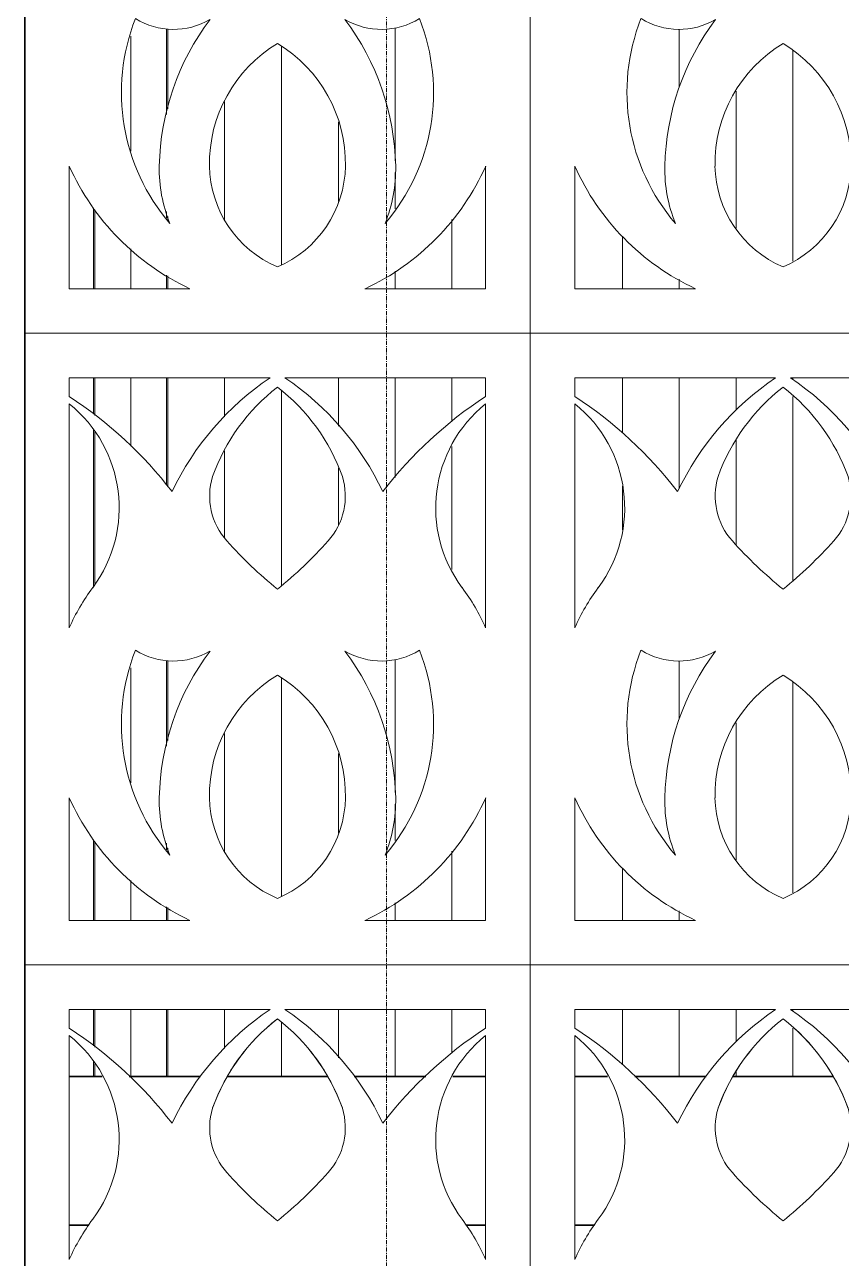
# Model space of a CAD drawing. Header units: millimetres. Extents: x -153298 to 620751, y -313239 to 250031.
# Drawn here: x 113883 to 114981, y -285742 to -284081 of the extents above; entities that cross this region are included whole.
import ezdxf

# ---------------------------------------------------------------- set-up
doc = ezdxf.new("R2010")
doc.units = ezdxf.units.MM
doc.linetypes.add('DPA_Grid _ Level 100', pattern=[10, 5.5, -1.6, 1.3, -1.6])
for name, color, linetype, lineweight in [('A-DETL', 7, 'Continuous', 70), ('A-FLOR-E', 7, 'Continuous', 35), ('A-GENM', 7, 'Continuous', 9), ('A-GLAZ-CURT', 7, 'Continuous', 9), ('S-GRID', 7, 'Continuous', 0), ('WALL-E', 7, 'Continuous', 35)]:
    doc.layers.add(name, color=color, linetype=linetype, lineweight=lineweight)

# ---------------------------------------------------------------- blocks, each defined once
blk = doc.blocks.new('DPA_CP_Entrance Louver Grill Vertical Z - Louver Grill Vertical Z-V13-2120-01 ENTRANCE 1 SECTION A')
at = {"layer": 'A-GLAZ-CURT', "color": 7}
for p, q in [((-869224.8, 112194.9), (-869224.8, 112349.9)), ((-869224.8, 112194.9), (-869224.8, 112349.9)), ((-869224.8, 112349.9), (-869224.8, 112194.9)), ((-869224.8, 112349.9), (-869224.8, 112194.9)), ((-869274.8, 112118.7), (-869274.8, 112010)), ((-869274.8, 112010), (-869274.8, 112118.7)), ((-869274.8, 112118.7), (-869274.8, 112010)), ((-869274.8, 112010), (-869274.8, 112118.7)), ((-869272.8, 112116.3), (-869272.8, 112010)), ((-869272.8, 112116.3), (-869272.8, 112010)), ((-869224.8, 112010), (-869224.8, 112063.8)), ((-869224.8, 112010), (-869224.8, 112063.8)), ((-869224.8, 112063.8), (-869224.8, 112010)), ((-869224.8, 112063.8), (-869224.8, 112010)), ((-869274.8, 111890), (-869274.8, 111841)), ((-869274.8, 111841), (-869274.8, 111890)), ((-869274.8, 111890), (-869274.8, 111841)), ((-869274.8, 111841), (-869274.8, 111890)), ((-869272.8, 111890), (-869272.8, 111839.5)), ((-869272.8, 111890), (-869272.8, 111839.5)), ((-869224.8, 111798.1), (-869224.8, 111890)), ((-869224.8, 111798.1), (-869224.8, 111890)), ((-869224.8, 111890), (-869224.8, 111798.1)), ((-869224.8, 111890), (-869224.8, 111798.1)), ((-869274.8, 111820.4), (-869274.8, 111609.7)), ((-869274.8, 111609.7), (-869274.8, 111820.4)), ((-869274.8, 111820.4), (-869274.8, 111609.7)), ((-869274.8, 111609.7), (-869274.8, 111820.4)), ((-869272.8, 111816.9), (-869272.8, 111613.2)), ((-869272.8, 111816.9), (-869272.8, 111613.2)), ((-869224.8, 111344.9), (-869224.8, 111499.9)), ((-869224.8, 111344.9), (-869224.8, 111499.9)), ((-869224.8, 111499.9), (-869224.8, 111344.9)), ((-869224.8, 111499.9), (-869224.8, 111344.9)), ((-869274.8, 111268.7), (-869274.8, 111160)), ((-869274.8, 111160), (-869274.8, 111268.7)), ((-869274.8, 111268.7), (-869274.8, 111160)), ((-869274.8, 111160), (-869274.8, 111268.7)), ((-869272.8, 111266.3), (-869272.8, 111160)), ((-869272.8, 111266.3), (-869272.8, 111160)), ((-869224.8, 111160), (-869224.8, 111213.8)), ((-869224.8, 111160), (-869224.8, 111213.8)), ((-869224.8, 111213.8), (-869224.8, 111160)), ((-869224.8, 111213.8), (-869224.8, 111160)), ((-869274.8, 111040), (-869274.8, 110991)), ((-869274.8, 110991), (-869274.8, 111040)), ((-869274.8, 111040), (-869274.8, 110991)), ((-869274.8, 110991), (-869274.8, 111040)), ((-869272.8, 111040), (-869272.8, 110989.5)), ((-869272.8, 111040), (-869272.8, 110989.5)), ((-869224.8, 110950), (-869224.8, 111040)), ((-869224.8, 110950), (-869224.8, 111040)), ((-869224.8, 111040), (-869224.8, 110950)), ((-869224.8, 111040), (-869224.8, 110950)), ((-869274.8, 110970.4), (-869274.8, 110950)), ((-869274.8, 110950), (-869274.8, 110970.4)), ((-869274.8, 110970.4), (-869274.8, 110950)), ((-869274.8, 110950), (-869274.8, 110970.4)), ((-869272.8, 110966.9), (-869272.8, 110950)), ((-869272.8, 110966.9), (-869272.8, 110950)), ((-869281, 110750), (-869307.4, 110750)), ((-869307.4, 110750), (-869281, 110750))]:
    blk.add_line(p, q, dxfattribs=at)
blk = doc.blocks.new('DPA_CP_Entrance Louver Grill Vertical Z - Louver Grill Vertical Z-V14-2120-01 ENTRANCE 1 SECTION A')
at = {"layer": 'A-GLAZ-CURT', "color": 7}
for p, q in [((-869176.8, 112244.5), (-869176.8, 112359.5)), ((-869176.8, 112244.5), (-869176.8, 112359.5)), ((-869174.8, 112252.2), (-869174.8, 112359.5)), ((-869174.8, 112252.2), (-869174.8, 112359.5)), ((-869174.8, 112359.5), (-869174.8, 112252.2)), ((-869174.8, 112252.2), (-869174.8, 112359.5)), ((-869224.8, 112349.9), (-869224.8, 112194.9)), ((-869224.8, 112194.9), (-869224.8, 112349.9)), ((-869224.8, 112194.9), (-869224.8, 112349.9)), ((-869224.8, 112194.9), (-869224.8, 112349.9)), ((-869176.8, 112104.7), (-869176.8, 112114)), ((-869176.8, 112104.7), (-869176.8, 112114)), ((-869174.8, 112101.8), (-869174.8, 112107.1)), ((-869174.8, 112101.8), (-869174.8, 112107.1)), ((-869174.8, 112107.1), (-869174.8, 112101.8)), ((-869174.8, 112101.8), (-869174.8, 112107.1)), ((-869224.8, 112063.8), (-869224.8, 112010)), ((-869224.8, 112010), (-869224.8, 112063.8)), ((-869224.8, 112010), (-869224.8, 112063.8)), ((-869224.8, 112010), (-869224.8, 112063.8)), ((-869176.8, 112010), (-869176.8, 112028.3)), ((-869176.8, 112010), (-869176.8, 112028.3)), ((-869174.8, 112010), (-869174.8, 112027.2)), ((-869174.8, 112010), (-869174.8, 112027.2)), ((-869174.8, 112027.2), (-869174.8, 112010)), ((-869174.8, 112010), (-869174.8, 112027.2)), ((-869224.8, 111890), (-869224.8, 111798.1)), ((-869224.8, 111798.1), (-869224.8, 111890)), ((-869224.8, 111798.1), (-869224.8, 111890)), ((-869224.8, 111798.1), (-869224.8, 111890)), ((-869176.8, 111745.8), (-869176.8, 111890)), ((-869176.8, 111745.8), (-869176.8, 111890)), ((-869174.8, 111743.5), (-869174.8, 111890)), ((-869174.8, 111743.5), (-869174.8, 111890)), ((-869174.8, 111890), (-869174.8, 111743.5)), ((-869174.8, 111743.5), (-869174.8, 111890)), ((-869176.8, 111394.5), (-869176.8, 111509.5)), ((-869176.8, 111394.5), (-869176.8, 111509.5)), ((-869174.8, 111402.2), (-869174.8, 111509.5)), ((-869174.8, 111402.2), (-869174.8, 111509.5)), ((-869174.8, 111509.5), (-869174.8, 111402.2)), ((-869174.8, 111402.2), (-869174.8, 111509.5)), ((-869224.8, 111499.9), (-869224.8, 111344.9)), ((-869224.8, 111344.9), (-869224.8, 111499.9)), ((-869224.8, 111344.9), (-869224.8, 111499.9)), ((-869224.8, 111344.9), (-869224.8, 111499.9)), ((-869176.8, 111254.7), (-869176.8, 111264)), ((-869176.8, 111254.7), (-869176.8, 111264)), ((-869174.8, 111251.8), (-869174.8, 111257.1)), ((-869174.8, 111251.8), (-869174.8, 111257.1)), ((-869174.8, 111257.1), (-869174.8, 111251.8)), ((-869174.8, 111251.8), (-869174.8, 111257.1)), ((-869224.8, 111213.8), (-869224.8, 111160)), ((-869224.8, 111160), (-869224.8, 111213.8)), ((-869224.8, 111160), (-869224.8, 111213.8)), ((-869224.8, 111160), (-869224.8, 111213.8)), ((-869176.8, 111160), (-869176.8, 111178.3)), ((-869176.8, 111160), (-869176.8, 111178.3)), ((-869174.8, 111160), (-869174.8, 111177.2)), ((-869174.8, 111160), (-869174.8, 111177.2)), ((-869174.8, 111177.2), (-869174.8, 111160)), ((-869174.8, 111160), (-869174.8, 111177.2)), ((-869224.8, 111040), (-869224.8, 110950)), ((-869224.8, 110950), (-869224.8, 111040)), ((-869224.8, 110950), (-869224.8, 111040)), ((-869224.8, 110950), (-869224.8, 111040)), ((-869176.8, 110950), (-869176.8, 111040)), ((-869176.8, 110950), (-869176.8, 111040)), ((-869174.8, 110950), (-869174.8, 111040)), ((-869174.8, 110950), (-869174.8, 111040)), ((-869174.8, 111040), (-869174.8, 110950)), ((-869174.8, 110950), (-869174.8, 111040)), ((-868747.4, 110750), (-868773.8, 110750)), ((-868773.8, 110750), (-868747.4, 110750)), ((-868601, 110750), (-868627.4, 110750)), ((-868627.4, 110750), (-868601, 110750))]:
    blk.add_line(p, q, dxfattribs=at)
blk = doc.blocks.new('GM_Louver Grill Vertical Z - Z Profile-V126-2120-01 ENTRANCE 1 SECTION A')
at = {"layer": 'A-GENM', "color": 7}
for p, q in [((-868334.2, 112046.9), (-868334.2, 112330.1)), ((-868334.2, 111887.4), (-868334.2, 111890)), ((-868334.2, 111617.2), (-868334.2, 111865.1)), ((-868334.2, 111196.9), (-868334.2, 111480.1)), ((-868334.2, 111037.4), (-868334.2, 111040)), ((-868334.2, 110950), (-868334.2, 111015.1))]:
    blk.add_line(p, q, dxfattribs=at)
blk = doc.blocks.new('GM_Louver Grill Vertical Z - Z Profile-V127-2120-01 ENTRANCE 1 SECTION A')
at = {"layer": 'A-GENM', "color": 7}
for p, q in [((-868410.6, 112091.6), (-868410.6, 112275.8)), ((-868410.6, 111846.6), (-868410.6, 111890)), ((-868410.6, 111665.5), (-868410.6, 111806.4)), ((-868410.6, 111241.6), (-868410.6, 111425.8)), ((-868410.6, 110996.6), (-868410.6, 111040)), ((-868410.6, 110950), (-868410.6, 110956.4))]:
    blk.add_line(p, q, dxfattribs=at)
blk = doc.blocks.new('GM_Louver Grill Vertical Z - Z Profile-V128-2120-01 ENTRANCE 1 SECTION A')
at = {"layer": 'A-GENM', "color": 7}
for p, q in [((-868487.1, 112280.7), (-868487.1, 112359.4)), ((-868487.1, 112010), (-868487.1, 112022.7)), ((-868487.1, 111740.5), (-868487.1, 111890)), ((-868487.1, 111430.7), (-868487.1, 111509.4)), ((-868487.1, 111160), (-868487.1, 111172.7)), ((-868487.1, 110950), (-868487.1, 111040))]:
    blk.add_line(p, q, dxfattribs=at)
blk = doc.blocks.new('GM_Louver Grill Vertical Z - Z Profile-V129-2120-01 ENTRANCE 1 SECTION A')
at = {"layer": 'A-GENM', "color": 7}
for p, q in [((-868563.5, 112010), (-868563.5, 112080.6)), ((-868563.5, 111815.5), (-868563.5, 111890)), ((-868563.5, 111685.6), (-868563.5, 111744.3)), ((-868563.5, 111160), (-868563.5, 111230.6)), ((-868563.5, 110965.5), (-868563.5, 111040))]:
    blk.add_line(p, q, dxfattribs=at)
blk = doc.blocks.new('GM_Louver Grill Vertical Z - Z Profile-V130-2120-01 ENTRANCE 1 SECTION A')
at = {"layer": 'A-GENM', "color": 7}
for p, q in [((-868792.7, 112010), (-868792.7, 112103.2)), ((-868792.7, 111831.6), (-868792.7, 111890)), ((-868792.7, 111632.3), (-868792.7, 111797.7)), ((-868792.7, 111160), (-868792.7, 111253.2)), ((-868792.7, 110981.6), (-868792.7, 111040))]:
    blk.add_line(p, q, dxfattribs=at)
blk = doc.blocks.new('GM_Louver Grill Vertical Z - Z Profile-V131-2120-01 ENTRANCE 1 SECTION A')
at = {"layer": 'A-GENM', "color": 7}
for p, q in [((-868869.1, 112182.2), (-868869.1, 112361.1)), ((-868869.1, 112117.6), (-868869.1, 112166.2)), ((-868869.1, 112010), (-868869.1, 112033.5)), ((-868869.1, 111756.1), (-868869.1, 111890)), ((-868869.1, 111332.2), (-868869.1, 111511.1)), ((-868869.1, 111267.6), (-868869.1, 111316.2)), ((-868869.1, 111160), (-868869.1, 111183.5)), ((-868869.1, 110950), (-868869.1, 111040))]:
    blk.add_line(p, q, dxfattribs=at)
blk = doc.blocks.new('GM_Louver Grill Vertical Z - Z Profile-V132-2120-01 ENTRANCE 1 SECTION A')
at = {"layer": 'A-GENM', "color": 7}
for p, q in [((-868945.5, 112127.4), (-868945.5, 112234.5)), ((-868945.5, 111825), (-868945.5, 111890)), ((-868945.5, 111691.3), (-868945.5, 111768.9)), ((-868945.5, 111277.4), (-868945.5, 111384.5)), ((-868945.5, 110975), (-868945.5, 111040))]:
    blk.add_line(p, q, dxfattribs=at)
blk = doc.blocks.new('GM_Louver Grill Vertical Z - Z Profile-V133-2120-01 ENTRANCE 1 SECTION A')
at = {"layer": 'A-GENM', "color": 7}
for p, q in [((-869021.9, 112042.5), (-869021.9, 112335.9)), ((-869021.9, 111610.4), (-869021.9, 111872.3)), ((-869021.9, 111192.5), (-869021.9, 111485.9)), ((-869021.9, 110950), (-869021.9, 111022.3))]:
    blk.add_line(p, q, dxfattribs=at)
blk = doc.blocks.new('GM_Louver Grill Vertical Z - Z Profile-V134-2120-01 ENTRANCE 1 SECTION A')
at = {"layer": 'A-GENM', "color": 7}
for p, q in [((-869098.4, 112103.1), (-869098.4, 112261.9)), ((-869098.4, 111837.6), (-869098.4, 111890)), ((-869098.4, 111674.7), (-869098.4, 111792)), ((-869098.4, 111253.1), (-869098.4, 111411.2)), ((-869098.4, 110987.6), (-869098.4, 111040))]:
    blk.add_line(p, q, dxfattribs=at)
blk = doc.blocks.new('GM_Louver Grill Vertical Z - Z Profile-V135-2120-01 ENTRANCE 1 SECTION A')
at = {"layer": 'A-GENM', "color": 7}
for p, q in [((-869174.8, 112252.2), (-869174.8, 112359.5)), ((-869174.8, 112101.8), (-869174.8, 112107.1)), ((-869174.8, 112010), (-869174.8, 112027.2)), ((-869174.8, 111743.5), (-869174.8, 111890)), ((-869174.8, 111402.2), (-869174.8, 111509.5)), ((-869174.8, 111251.8), (-869174.8, 111257.1)), ((-869174.8, 111160), (-869174.8, 111177.2)), ((-869174.8, 110950), (-869174.8, 111040))]:
    blk.add_line(p, q, dxfattribs=at)
blk = doc.blocks.new('CP_Facade_FeaturePanel - FeaturePanel-V170-2120-01 ENTRANCE 1 SECTION A')
at = {"layer": 'A-GLAZ-CURT', "color": 7}
for p, q in [((-868007.4, 111100), (-868687.4, 111100)), ((-868687.4, 111100), (-868687.4, 110250)), ((-868687.4, 110250), (-868687.4, 111100)), ((-868687.4, 111100), (-868007.4, 111100)), ((-868007.4, 110250), (-868007.4, 111100)), ((-868007.4, 111100), (-868007.4, 110250)), ((-868627.4, 111015), (-868627.4, 111040)), ((-868627.4, 111040), (-868357.4, 111040)), ((-868357.4, 111040), (-868627.4, 111040)), ((-868627.4, 111040), (-868627.4, 111015)), ((-868337.4, 111040), (-868067.4, 111040)), ((-868067.4, 111040), (-868337.4, 111040)), ((-868067.4, 111040), (-868067.4, 111015)), ((-868067.4, 111015), (-868067.4, 111040)), ((-868627.4, 110703.8), (-868627.4, 111005)), ((-868627.4, 111005), (-868627.4, 110703.8)), ((-868067.4, 111005), (-868067.4, 110703.8)), ((-868067.4, 110703.8), (-868067.4, 111005)), ((-868627.4, 110310), (-868627.4, 110475)), ((-868627.4, 110475), (-868627.4, 110310)), ((-868067.4, 110475), (-868067.4, 110310)), ((-868067.4, 110310), (-868067.4, 110475)), ((-868465.1, 110310), (-868627.4, 110310)), ((-868627.4, 110310), (-868465.1, 110310)), ((-868067.4, 110310), (-868229.7, 110310)), ((-868229.7, 110310), (-868067.4, 110310)), ((-868687.4, 110250), (-868007.4, 110250)), ((-868007.4, 110250), (-868687.4, 110250))]:
    blk.add_line(p, q, dxfattribs=at)
for centre, radius, start, end in [((-868143.1, 110722.3), 383.2, 123.9981, 154.5541), ((-868143.1, 110722.3), 383.2, 123.9981, 154.5541), ((-868184.6, 110817.3), 265.8, 127.7601, 160.2399), ((-868184.6, 110817.3), 265.8, 127.7601, 160.1388), ((-868510.1, 110817.3), 265.8, 19.7601, 52.2399), ((-868510.1, 110817.3), 265.8, 19.8612, 52.2399), ((-868551.6, 110722.3), 383.2, 25.4459, 56.0019), ((-868551.6, 110722.3), 383.2, 25.4459, 56.0019), ((-868934.1, 110545.2), 561, 37.5261, 56.8621), ((-868934.1, 110545.2), 561, 37.5261, 56.8621), ((-867760.7, 110545.2), 561, 123.1379, 142.4739), ((-867760.7, 110545.2), 561, 123.1379, 142.4739), ((-868740, 110865), 179.7, 323.3195, 51.1914), ((-868740, 110865), 179.7, 323.3195, 51.1914), ((-867954.8, 110865), 179.7, 128.8086, 216.6805), ((-867954.8, 110865), 179.7, 128.8086, 216.6805), ((-868347.9, 110881), 90.7, 163.2297, 221.8239), ((-868347.9, 110881), 90.7, 163.2297, 221.8239), ((-868346.8, 110881), 90.7, 318.1761, 16.7703), ((-868346.8, 110881), 90.7, 318.1761, 16.7703), ((-867977.3, 111212.6), 588, 221.8239, 230.9994), ((-867977.3, 111212.6), 588, 221.8239, 230.9994), ((-868717.4, 111212.6), 588, 309.0006, 318.1761), ((-868717.4, 111212.6), 588, 309.0006, 318.1761), ((-868370, 110589.4), 281.7, 143.3195, 156.0312), ((-868370, 110589.4), 281.7, 143.3195, 156.0312), ((-868324.8, 110589.4), 281.7, 23.9688, 36.6805), ((-868324.8, 110589.4), 281.7, 23.9688, 36.6805), ((-868286.2, 110574.1), 271.1, 158.5051, 220.5829), ((-868286.2, 110574.1), 271.1, 158.5051, 220.5829), ((-868487.4, 110755.7), 96.8, 238.2187, 300.5888), ((-868487.4, 110755.7), 96.8, 238.2187, 300.5888), ((-868166.9, 110468.1), 339.5, 143.0177, 178.8347), ((-868166.9, 110468.1), 339.5, 143.0177, 178.8347), ((-868207.4, 110755.7), 96.8, 239.4112, 301.7813), ((-868207.4, 110755.7), 96.8, 239.4112, 301.7813), ((-868527.8, 110468.1), 339.5, 1.1653, 36.9823), ((-868527.8, 110468.1), 339.5, 28.028, 36.9823), ((-868408.6, 110574.1), 271.1, 319.4171, 21.4949), ((-868408.6, 110574.1), 271.1, 319.4171, 21.4949), ((-868250.1, 110478.2), 188.8, 121.0217, 180.9783), ((-868250.1, 110478.2), 188.8, 121.0217, 180.9783), ((-868444.7, 110478.2), 188.8, 359.0217, 58.9783), ((-868444.7, 110478.2), 188.8, 359.0217, 58.9783), ((-868527.8, 110468.1), 339.5, 1.1653, 28.0032), ((-868326.2, 110608.9), 329.6, 203.9688, 245.0817), ((-868326.2, 110608.9), 329.6, 203.9688, 245.0817), ((-868312.1, 110471), 194.3, 178.8347, 202.1764), ((-868312.1, 110471), 194.3, 178.8347, 202.1764), ((-868288.8, 110477.6), 150.1, 180.9783, 247.0217), ((-868288.8, 110477.6), 150.1, 180.9783, 247.0217), ((-868406, 110477.6), 150.1, 292.9783, 359.0217), ((-868406, 110477.6), 150.1, 292.9783, 359.0217), ((-868368.5, 110608.9), 329.6, 294.9183, 336.0312), ((-868368.5, 110608.9), 329.6, 294.9183, 336.0312), ((-868382.6, 110471), 194.3, 337.8236, 1.1653), ((-868382.6, 110471), 194.3, 337.8236, 1.1653)]:
    blk.add_arc(centre, radius, start, end, dxfattribs=at)
blk = doc.blocks.new('CP_Facade_FeaturePanel - FeaturePanel-8936432-2120-01 ENTRANCE 1 SECTION A')
at = {"layer": 'A-GLAZ-CURT', "color": 7}
for p, q in [((-878647.4, 111100), (-879327.4, 111100)), ((-879327.4, 111100), (-879327.4, 110250)), ((-879327.4, 110250), (-879327.4, 111100)), ((-879327.4, 111100), (-878647.4, 111100)), ((-878647.4, 110250), (-878647.4, 111100)), ((-878647.4, 111100), (-878647.4, 110250)), ((-879267.4, 111015), (-879267.4, 111040)), ((-879267.4, 111040), (-878997.4, 111040)), ((-878997.4, 111040), (-879267.4, 111040)), ((-879267.4, 111040), (-879267.4, 111015)), ((-878977.4, 111040), (-878707.4, 111040)), ((-878707.4, 111040), (-878977.4, 111040)), ((-878707.4, 111040), (-878707.4, 111015)), ((-878707.4, 111015), (-878707.4, 111040)), ((-879267.4, 110703.8), (-879267.4, 111005)), ((-879267.4, 111005), (-879267.4, 110703.8)), ((-878707.4, 111005), (-878707.4, 110703.8)), ((-878707.4, 110703.8), (-878707.4, 111005)), ((-879267.4, 110310), (-879267.4, 110475)), ((-879267.4, 110475), (-879267.4, 110310)), ((-878707.4, 110475), (-878707.4, 110310)), ((-878707.4, 110310), (-878707.4, 110475)), ((-879105.1, 110310), (-879267.4, 110310)), ((-879267.4, 110310), (-879105.1, 110310)), ((-878707.4, 110310), (-878869.7, 110310)), ((-878869.7, 110310), (-878707.4, 110310)), ((-879327.4, 110250), (-878647.4, 110250)), ((-878647.4, 110250), (-879327.4, 110250))]:
    blk.add_line(p, q, dxfattribs=at)
for centre, radius, start, end in [((-878783.1, 110722.3), 383.2, 123.9981, 154.5541), ((-878783.1, 110722.3), 383.2, 123.9981, 154.5541), ((-878824.6, 110817.3), 265.8, 127.7601, 160.2399), ((-878824.6, 110817.3), 265.8, 127.7601, 160.1388), ((-879150.1, 110817.3), 265.8, 19.7601, 52.2399), ((-879150.1, 110817.3), 265.8, 19.8612, 52.2399), ((-879191.6, 110722.3), 383.2, 25.4459, 56.0019), ((-879191.6, 110722.3), 383.2, 25.4459, 56.0019), ((-879574.1, 110545.2), 561, 37.5261, 56.8621), ((-879574.1, 110545.2), 561, 37.5261, 56.8621), ((-878400.7, 110545.2), 561, 123.1379, 142.4739), ((-878400.7, 110545.2), 561, 123.1379, 142.4739), ((-879380, 110865), 179.7, 323.3195, 51.1914), ((-879380, 110865), 179.7, 323.3195, 51.1914), ((-878594.8, 110865), 179.7, 128.8086, 216.6805), ((-878594.8, 110865), 179.7, 128.8086, 216.6805), ((-878987.9, 110881), 90.7, 163.2297, 221.8239), ((-878987.9, 110881), 90.7, 163.2297, 221.8239), ((-878986.8, 110881), 90.7, 318.1761, 16.7703), ((-878986.8, 110881), 90.7, 318.1761, 16.7703), ((-878617.3, 111212.6), 588, 221.8239, 230.9994), ((-878617.3, 111212.6), 588, 221.8239, 230.9994), ((-879357.4, 111212.6), 588, 309.0006, 318.1761), ((-879357.4, 111212.6), 588, 309.0006, 318.1761), ((-879010, 110589.4), 281.7, 143.3195, 156.0312), ((-879010, 110589.4), 281.7, 143.3195, 156.0312), ((-878964.8, 110589.4), 281.7, 23.9688, 36.6805), ((-878964.8, 110589.4), 281.7, 23.9688, 36.6805), ((-878926.2, 110574.1), 271.1, 158.5051, 220.5829), ((-878926.2, 110574.1), 271.1, 158.5051, 220.5829), ((-879127.4, 110755.7), 96.8, 238.2187, 300.5888), ((-879127.4, 110755.7), 96.8, 238.2187, 300.5888), ((-878806.9, 110468.1), 339.5, 143.0177, 178.8347), ((-878806.9, 110468.1), 339.5, 143.0177, 178.8347), ((-878847.4, 110755.7), 96.8, 239.4112, 301.7813), ((-878847.4, 110755.7), 96.8, 239.4112, 301.7813), ((-879167.8, 110468.1), 339.5, 1.1653, 36.9823), ((-879167.8, 110468.1), 339.5, 1.1653, 36.9823), ((-879048.6, 110574.1), 271.1, 319.4171, 21.4949), ((-879048.6, 110574.1), 271.1, 319.4171, 21.4949), ((-878890.1, 110478.2), 188.8, 121.0217, 180.9783), ((-878890.1, 110478.2), 188.8, 121.0217, 180.9783), ((-879084.7, 110478.2), 188.8, 359.0217, 58.9783), ((-879084.7, 110478.2), 188.8, 359.0217, 58.9783), ((-878966.2, 110608.9), 329.6, 203.9688, 245.0817), ((-878966.2, 110608.9), 329.6, 203.9688, 245.0817), ((-878952.1, 110471), 194.3, 178.8347, 202.1764), ((-878952.1, 110471), 194.3, 178.8347, 202.1764), ((-878928.8, 110477.6), 150.1, 180.9783, 247.0217), ((-878928.8, 110477.6), 150.1, 180.9783, 247.0217), ((-879046, 110477.6), 150.1, 292.9783, 359.0217), ((-879046, 110477.6), 150.1, 292.9783, 359.0217), ((-879008.5, 110608.9), 329.6, 294.9183, 336.0312), ((-879008.5, 110608.9), 329.6, 294.9183, 336.0312), ((-879022.6, 110471), 194.3, 337.8236, 1.1653), ((-879022.6, 110471), 194.3, 337.8236, 1.1653)]:
    blk.add_arc(centre, radius, start, end, dxfattribs=at)
blk = doc.blocks.new('CP_Facade_FeaturePanel - FeaturePanel-V173-2120-01 ENTRANCE 1 SECTION A')
at = {"layer": 'A-GLAZ-CURT', "color": 7}
for p, q in [((-868007.4, 111950), (-868687.4, 111950)), ((-868687.4, 111950), (-868687.4, 111100)), ((-868687.4, 111100), (-868687.4, 111950)), ((-868687.4, 111950), (-868007.4, 111950)), ((-868007.4, 111100), (-868007.4, 111950)), ((-868007.4, 111950), (-868007.4, 111100)), ((-868627.4, 111865), (-868627.4, 111890)), ((-868627.4, 111890), (-868357.4, 111890)), ((-868357.4, 111890), (-868627.4, 111890)), ((-868627.4, 111890), (-868627.4, 111865)), ((-868337.4, 111890), (-868067.4, 111890)), ((-868067.4, 111890), (-868337.4, 111890)), ((-868067.4, 111890), (-868067.4, 111865)), ((-868067.4, 111865), (-868067.4, 111890)), ((-868627.4, 111553.8), (-868627.4, 111855)), ((-868627.4, 111855), (-868627.4, 111553.8)), ((-868067.4, 111855), (-868067.4, 111553.8)), ((-868067.4, 111553.8), (-868067.4, 111855)), ((-868627.4, 111160), (-868627.4, 111325)), ((-868627.4, 111325), (-868627.4, 111160)), ((-868067.4, 111325), (-868067.4, 111160)), ((-868067.4, 111160), (-868067.4, 111325)), ((-868465.1, 111160), (-868627.4, 111160)), ((-868627.4, 111160), (-868465.1, 111160)), ((-868067.4, 111160), (-868229.7, 111160)), ((-868229.7, 111160), (-868067.4, 111160)), ((-868687.4, 111100), (-868007.4, 111100)), ((-868007.4, 111100), (-868687.4, 111100))]:
    blk.add_line(p, q, dxfattribs=at)
for centre, radius, start, end in [((-868143.1, 111572.3), 383.2, 123.9981, 154.5541), ((-868143.1, 111572.3), 383.2, 123.9981, 154.5541), ((-868184.6, 111667.3), 265.8, 127.7601, 160.2399), ((-868184.6, 111667.3), 265.8, 127.7601, 160.2399), ((-868510.1, 111667.3), 265.8, 19.7601, 52.2399), ((-868510.1, 111667.3), 265.8, 19.7601, 52.2399), ((-868551.6, 111572.3), 383.2, 25.4459, 56.0019), ((-868551.6, 111572.3), 383.2, 25.4459, 56.0019), ((-868934.1, 111395.2), 561, 37.5261, 56.8621), ((-868934.1, 111395.2), 561, 37.5261, 56.8621), ((-867760.7, 111395.2), 561, 123.1379, 142.4739), ((-867760.7, 111395.2), 561, 123.1379, 142.4739), ((-868740, 111715), 179.7, 323.3195, 51.1914), ((-868740, 111715), 179.7, 323.3195, 51.1914), ((-867954.8, 111715), 179.7, 128.8086, 216.6805), ((-867954.8, 111715), 179.7, 128.8086, 216.6805), ((-868347.9, 111731), 90.7, 163.2297, 221.8239), ((-868347.9, 111731), 90.7, 163.2297, 221.8239), ((-868346.8, 111731), 90.7, 318.1761, 16.7703), ((-868346.8, 111731), 90.7, 318.1761, 16.7703), ((-867977.3, 112062.6), 588, 221.8239, 230.9994), ((-867977.3, 112062.6), 588, 221.8239, 230.9994), ((-868717.4, 112062.6), 588, 309.0006, 318.1761), ((-868717.4, 112062.6), 588, 309.0006, 318.1761), ((-868370, 111439.4), 281.7, 143.3195, 156.0312), ((-868370, 111439.4), 281.7, 143.3195, 156.0312), ((-868324.8, 111439.4), 281.7, 23.9688, 36.6805), ((-868324.8, 111439.4), 281.7, 23.9688, 36.6805), ((-868286.2, 111424.1), 271.1, 158.5051, 220.5829), ((-868286.2, 111424.1), 271.1, 158.5051, 220.5829), ((-868487.4, 111605.7), 96.8, 238.2187, 300.5888), ((-868487.4, 111605.7), 96.8, 238.2187, 300.5888), ((-868166.9, 111318.1), 339.5, 143.0177, 178.8347), ((-868166.9, 111318.1), 339.5, 143.0177, 178.8347), ((-868207.4, 111605.7), 96.8, 239.4112, 301.7813), ((-868207.4, 111605.7), 96.8, 239.4112, 301.7813), ((-868527.8, 111318.1), 339.5, 1.1653, 36.9823), ((-868527.8, 111318.1), 339.5, 28.028, 36.9823), ((-868408.6, 111424.1), 271.1, 319.4171, 21.4949), ((-868408.6, 111424.1), 271.1, 319.4171, 21.4949), ((-868250.1, 111328.2), 188.8, 121.0217, 180.9783), ((-868250.1, 111328.2), 188.8, 121.0217, 180.9783), ((-868444.7, 111328.2), 188.8, 359.0217, 58.9783), ((-868444.7, 111328.2), 188.8, 359.0217, 58.9783), ((-868527.8, 111318.1), 339.5, 1.1653, 28.0032), ((-868326.2, 111458.9), 329.6, 203.9688, 245.0817), ((-868326.2, 111458.9), 329.6, 203.9688, 245.0817), ((-868312.1, 111321), 194.3, 178.8347, 202.1764), ((-868312.1, 111321), 194.3, 178.8347, 202.1764), ((-868288.8, 111327.6), 150.1, 180.9783, 247.0217), ((-868288.8, 111327.6), 150.1, 180.9783, 247.0217), ((-868406, 111327.6), 150.1, 292.9783, 359.0217), ((-868406, 111327.6), 150.1, 292.9783, 359.0217), ((-868368.5, 111458.9), 329.6, 294.9183, 336.0312), ((-868368.5, 111458.9), 329.6, 294.9183, 336.0312), ((-868382.6, 111321), 194.3, 337.8236, 1.1653), ((-868382.6, 111321), 194.3, 337.8236, 1.1653)]:
    blk.add_arc(centre, radius, start, end, dxfattribs=at)
blk = doc.blocks.new('CP_Facade_FeaturePanel - FeaturePanel-V156-2120-01 ENTRANCE 1 SECTION A')
at = {"layer": 'A-GLAZ-CURT', "color": 7}
for p, q in [((-878647.4, 111950), (-879327.4, 111950)), ((-879327.4, 111950), (-879327.4, 111100)), ((-879327.4, 111100), (-879327.4, 111950)), ((-879327.4, 111950), (-878647.4, 111950)), ((-878647.4, 111100), (-878647.4, 111950)), ((-878647.4, 111950), (-878647.4, 111100)), ((-879267.4, 111865), (-879267.4, 111890)), ((-879267.4, 111890), (-878997.4, 111890)), ((-878997.4, 111890), (-879267.4, 111890)), ((-879267.4, 111890), (-879267.4, 111865)), ((-878977.4, 111890), (-878707.4, 111890)), ((-878707.4, 111890), (-878977.4, 111890)), ((-878707.4, 111890), (-878707.4, 111865)), ((-878707.4, 111865), (-878707.4, 111890)), ((-879267.4, 111553.8), (-879267.4, 111855)), ((-879267.4, 111855), (-879267.4, 111553.8)), ((-878707.4, 111855), (-878707.4, 111553.8)), ((-878707.4, 111553.8), (-878707.4, 111855)), ((-879267.4, 111160), (-879267.4, 111325)), ((-879267.4, 111325), (-879267.4, 111160)), ((-878707.4, 111325), (-878707.4, 111160)), ((-878707.4, 111160), (-878707.4, 111325)), ((-879105.1, 111160), (-879267.4, 111160)), ((-879267.4, 111160), (-879105.1, 111160)), ((-878707.4, 111160), (-878869.7, 111160)), ((-878869.7, 111160), (-878707.4, 111160)), ((-879327.4, 111100), (-878647.4, 111100)), ((-878647.4, 111100), (-879327.4, 111100))]:
    blk.add_line(p, q, dxfattribs=at)
for centre, radius, start, end in [((-878783.1, 111572.3), 383.2, 123.9981, 154.5541), ((-878783.1, 111572.3), 383.2, 123.9981, 154.5541), ((-878824.6, 111667.3), 265.8, 127.7601, 160.2399), ((-878824.6, 111667.3), 265.8, 127.7601, 160.2399), ((-879150.1, 111667.3), 265.8, 19.7601, 52.2399), ((-879150.1, 111667.3), 265.8, 19.7601, 52.2399), ((-879191.6, 111572.3), 383.2, 25.4459, 56.0019), ((-879191.6, 111572.3), 383.2, 25.4459, 56.0019), ((-879574.1, 111395.2), 561, 37.5261, 56.8621), ((-879574.1, 111395.2), 561, 37.5261, 56.8621), ((-878400.7, 111395.2), 561, 123.1379, 142.4739), ((-878400.7, 111395.2), 561, 123.1379, 142.4739), ((-879380, 111715), 179.7, 323.3195, 51.1914), ((-879380, 111715), 179.7, 323.3195, 51.1914), ((-878594.8, 111715), 179.7, 128.8086, 216.6805), ((-878594.8, 111715), 179.7, 128.8086, 216.6805), ((-878987.9, 111731), 90.7, 163.2297, 221.8239), ((-878987.9, 111731), 90.7, 163.2297, 221.8239), ((-878986.8, 111731), 90.7, 318.1761, 16.7703), ((-878986.8, 111731), 90.7, 318.1761, 16.7703), ((-878617.3, 112062.6), 588, 221.8239, 230.9994), ((-878617.3, 112062.6), 588, 221.8239, 230.9994), ((-879357.4, 112062.6), 588, 309.0006, 318.1761), ((-879357.4, 112062.6), 588, 309.0006, 318.1761), ((-879010, 111439.4), 281.7, 143.3195, 156.0312), ((-879010, 111439.4), 281.7, 143.3195, 156.0312), ((-878964.8, 111439.4), 281.7, 23.9688, 36.6805), ((-878964.8, 111439.4), 281.7, 23.9688, 36.6805), ((-878926.2, 111424.1), 271.1, 158.5051, 220.5829), ((-878926.2, 111424.1), 271.1, 158.5051, 220.5829), ((-879127.4, 111605.7), 96.8, 238.2187, 300.5888), ((-879127.4, 111605.7), 96.8, 238.2187, 300.5888), ((-878806.9, 111318.1), 339.5, 143.0177, 178.8347), ((-878806.9, 111318.1), 339.5, 143.0177, 178.8347), ((-878847.4, 111605.7), 96.8, 239.4112, 301.7813), ((-878847.4, 111605.7), 96.8, 239.4112, 301.7813), ((-879167.8, 111318.1), 339.5, 1.1653, 36.9823), ((-879167.8, 111318.1), 339.5, 1.1653, 36.9823), ((-879048.6, 111424.1), 271.1, 319.4171, 21.4949), ((-879048.6, 111424.1), 271.1, 319.4171, 21.4949), ((-878890.1, 111328.2), 188.8, 121.0217, 180.9783), ((-878890.1, 111328.2), 188.8, 121.0217, 180.9783), ((-879084.7, 111328.2), 188.8, 359.0217, 58.9783), ((-879084.7, 111328.2), 188.8, 359.0217, 58.9783), ((-878966.2, 111458.9), 329.6, 203.9688, 245.0817), ((-878966.2, 111458.9), 329.6, 203.9688, 245.0817), ((-878952.1, 111321), 194.3, 178.8347, 202.1764), ((-878952.1, 111321), 194.3, 178.8347, 202.1764), ((-878928.8, 111327.6), 150.1, 180.9783, 247.0217), ((-878928.8, 111327.6), 150.1, 180.9783, 247.0217), ((-879046, 111327.6), 150.1, 292.9783, 359.0217), ((-879046, 111327.6), 150.1, 292.9783, 359.0217), ((-879008.5, 111458.9), 329.6, 294.9183, 336.0312), ((-879008.5, 111458.9), 329.6, 294.9183, 336.0312), ((-879022.6, 111321), 194.3, 337.8236, 1.1653), ((-879022.6, 111321), 194.3, 337.8236, 1.1653)]:
    blk.add_arc(centre, radius, start, end, dxfattribs=at)

msp = doc.modelspace()

# ---------------------------------------------------------------- linework, layer by layer
at = {"layer": 'A-DETL', "color": 7, "lineweight": 9}
msp.add_line((113882.88, -286196.753), (113882.88, -282796.753), dxfattribs=at)
at = {"layer": 'A-FLOR-E', "color": 7}
for p, q in [((113986.9161, -285496.753), (113942.88, -285496.753)), ((113942.88, -285496.753), (113986.9161, -285496.753)), ((114119.5291, -285496.753), (114023.4795, -285496.753)), ((114023.4795, -285496.753), (114119.5291, -285496.753)), ((114290.1133, -285496.753), (114155.6466, -285496.753)), ((114155.6466, -285496.753), (114290.1133, -285496.753)), ((114422.2804, -285496.753), (114326.2309, -285496.753)), ((114326.2309, -285496.753), (114422.2804, -285496.753)), ((114502.88, -285496.753), (114458.8439, -285496.753)), ((114458.8439, -285496.753), (114502.88, -285496.753)), ((114666.9161, -285496.753), (114622.88, -285496.753)), ((114622.88, -285496.753), (114666.9161, -285496.753)), ((114799.5291, -285496.753), (114703.4795, -285496.753)), ((114703.4795, -285496.753), (114799.5291, -285496.753)), ((114970.1133, -285496.753), (114835.6466, -285496.753)), ((114835.6466, -285496.753), (114970.1133, -285496.753)), ((113969.2841, -285696.753), (113942.88, -285696.753)), ((113942.88, -285696.753), (113969.2841, -285696.753)), ((114502.88, -285696.753), (114476.4759, -285696.753)), ((114476.4759, -285696.753), (114502.88, -285696.753)), ((114649.2841, -285696.753), (114622.88, -285696.753)), ((114622.88, -285696.753), (114649.2841, -285696.753))]:
    msp.add_line(p, q, dxfattribs=at)
at = {"layer": 'S-GRID', "color": 7, "linetype": 'DPA_Grid _ Level 100'}
msp.add_line((114369.7412, -309692.5036), (114369.7412, -276432.3847), dxfattribs=at)
at = {"layer": 'WALL-E', "color": 7}
for p, q in [((113882.88, -282796.753), (113882.88, -285496.753)), ((113882.88, -286196.753), (113882.88, -282796.753)), ((113969.2841, -285696.753), (113942.88, -285696.753)), ((113942.88, -285696.753), (113969.2841, -285696.753)), ((113969.2841, -285696.753), (113942.88, -285696.753)), ((113942.88, -285696.753), (113969.2841, -285696.753)), ((114502.88, -285696.753), (114476.4759, -285696.753)), ((114476.4759, -285696.753), (114502.88, -285696.753)), ((114502.88, -285696.753), (114476.4759, -285696.753)), ((114476.4759, -285696.753), (114502.88, -285696.753)), ((114649.2841, -285696.753), (114622.88, -285696.753)), ((114622.88, -285696.753), (114649.2841, -285696.753)), ((114649.2841, -285696.753), (114622.88, -285696.753)), ((114622.88, -285696.753), (114649.2841, -285696.753))]:
    msp.add_line(p, q, dxfattribs=at)

# ---------------------------------------------------------------- block references
at = {"layer": 'A-GENM', "color": 7}
for name in ['GM_Louver Grill Vertical Z - Z Profile-V135-2120-01 ENTRANCE 1 SECTION A', 'GM_Louver Grill Vertical Z - Z Profile-V134-2120-01 ENTRANCE 1 SECTION A', 'GM_Louver Grill Vertical Z - Z Profile-V133-2120-01 ENTRANCE 1 SECTION A', 'GM_Louver Grill Vertical Z - Z Profile-V132-2120-01 ENTRANCE 1 SECTION A', 'GM_Louver Grill Vertical Z - Z Profile-V131-2120-01 ENTRANCE 1 SECTION A', 'GM_Louver Grill Vertical Z - Z Profile-V130-2120-01 ENTRANCE 1 SECTION A', 'GM_Louver Grill Vertical Z - Z Profile-V129-2120-01 ENTRANCE 1 SECTION A', 'GM_Louver Grill Vertical Z - Z Profile-V128-2120-01 ENTRANCE 1 SECTION A', 'GM_Louver Grill Vertical Z - Z Profile-V127-2120-01 ENTRANCE 1 SECTION A', 'GM_Louver Grill Vertical Z - Z Profile-V126-2120-01 ENTRANCE 1 SECTION A']:
    msp.add_blockref(name, (983250.2539, -396446.753), dxfattribs=at)
at = {"layer": 'A-GLAZ-CURT', "color": 7}
for name, p in [('DPA_CP_Entrance Louver Grill Vertical Z - Louver Grill Vertical Z-V13-2120-01 ENTRANCE 1 SECTION A', (983250.2539, -396446.753)), ('DPA_CP_Entrance Louver Grill Vertical Z - Louver Grill Vertical Z-V14-2120-01 ENTRANCE 1 SECTION A', (983250.2539, -396446.753)), ('CP_Facade_FeaturePanel - FeaturePanel-V156-2120-01 ENTRANCE 1 SECTION A', (993210.2539, -395596.753)), ('CP_Facade_FeaturePanel - FeaturePanel-V173-2120-01 ENTRANCE 1 SECTION A', (983250.2539, -395596.753)), ('CP_Facade_FeaturePanel - FeaturePanel-V156-2120-01 ENTRANCE 1 SECTION A', (993210.2539, -396446.753)), ('CP_Facade_FeaturePanel - FeaturePanel-V173-2120-01 ENTRANCE 1 SECTION A', (983250.2539, -396446.753)), ('CP_Facade_FeaturePanel - FeaturePanel-8936432-2120-01 ENTRANCE 1 SECTION A', (993210.2539, -396446.753)), ('CP_Facade_FeaturePanel - FeaturePanel-V170-2120-01 ENTRANCE 1 SECTION A', (983250.2539, -396446.753))]:
    msp.add_blockref(name, p, dxfattribs=at)

doc.saveas('drawing.dxf')
